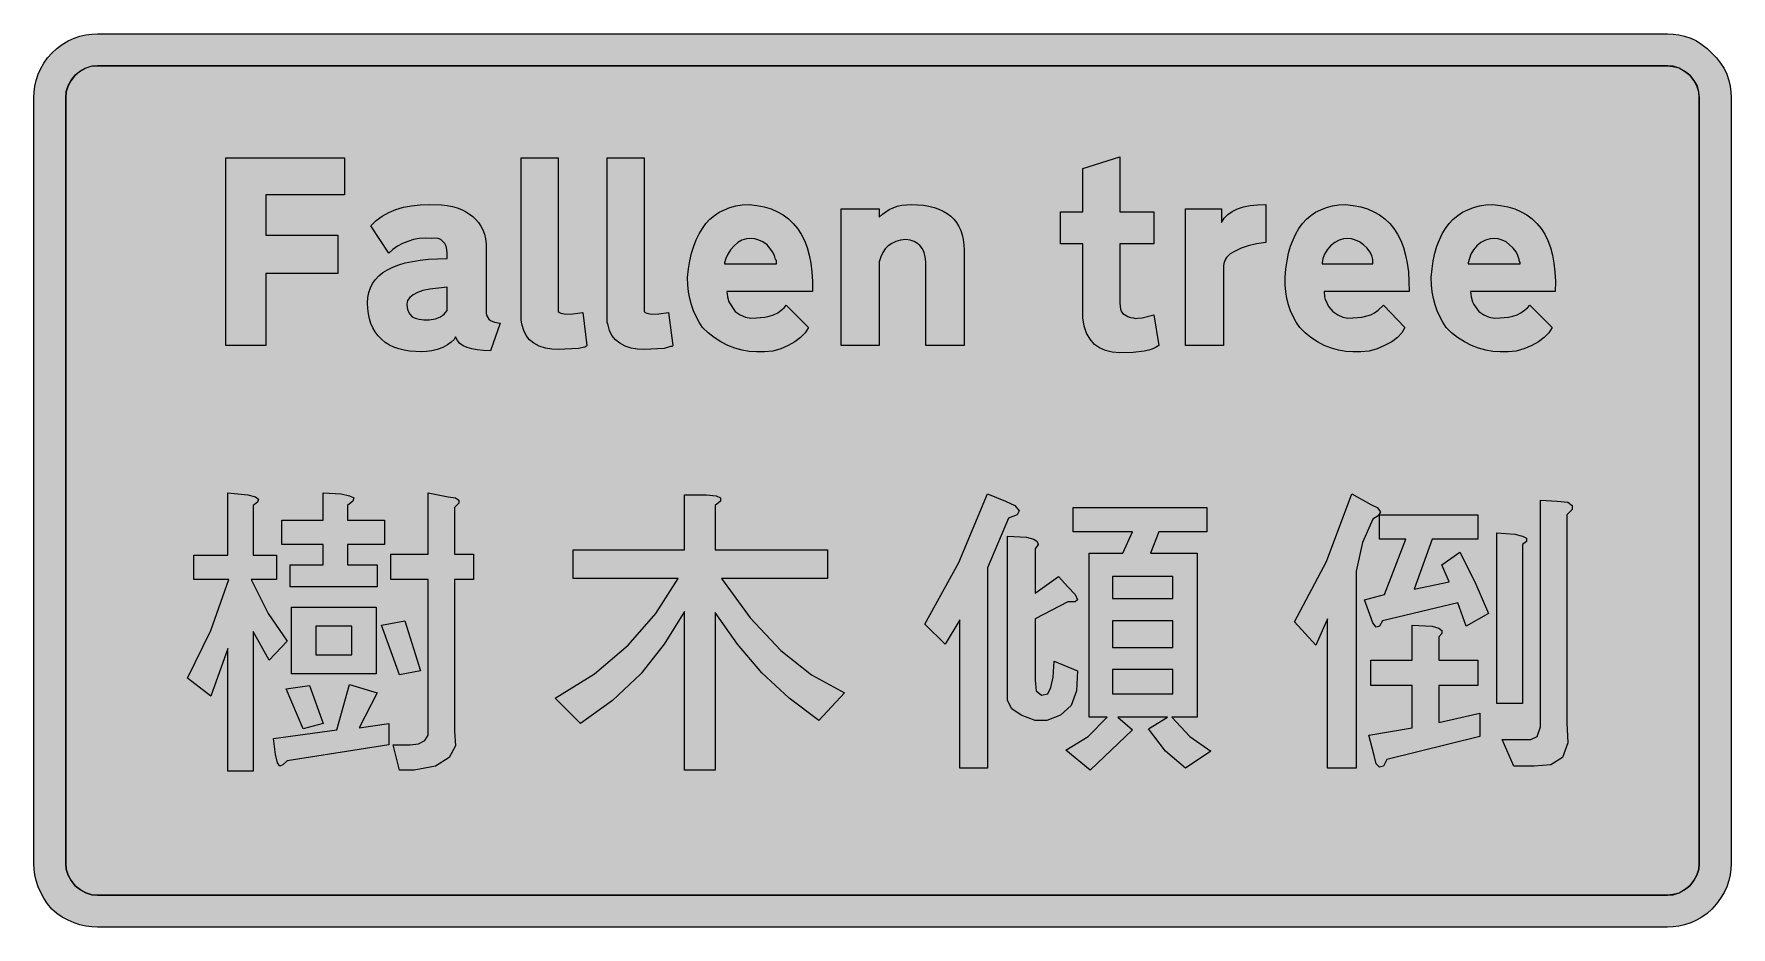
# Model space of a CAD drawing. Header units: metres. Extents: x 44 to 525, y 10 to 263.
import ezdxf

# ---------------------------------------------------------------- set-up
doc = ezdxf.new("R2010")
doc.units = ezdxf.units.M
doc.layers.add('FILL_BLACK_000000', color=7, linetype='Continuous', true_color=0x000000)
doc.layers.add('FILL_WHITE_FFFFFF', color=7, linetype='Continuous', true_color=0xffffff)

msp = doc.modelspace()

# ---------------------------------------------------------------- hatches: boundary and pattern name
at = {"layer": 'FILL_BLACK_000000', "true_color": 0x000000}
h = msp.add_hatch(color=7, dxfattribs=at)
h.dxf.hatch_style = 1
h.paths.add_polyline_path([(509.8, 263.14), (511.46, 262.77), (513.21, 262.2), (514.78, 261.42), (516.32, 260.44), (517.81, 259.29), (519.21, 258), (520.5, 256.6), (521.65, 255.11), (522.63, 253.57), (523.41, 252), (523.98, 250.25), (524.35, 248.59), (524.55, 246.98), (524.61, 245.4), (524.61, 28.5), (524.55, 26.92), (524.35, 25.31), (523.98, 23.65), (523.41, 21.9), (522.63, 20.28), (521.65, 18.64), (520.5, 17.05), (519.21, 15.6), (517.81, 14.36), (516.32, 13.31), (514.78, 12.44), (513.21, 11.7), (511.46, 11.13), (509.8, 10.76), (508.19, 10.56), (506.61, 10.5), (62.01, 10.5), (60.39, 10.56), (58.71, 10.76), (57.03, 11.13), (55.41, 11.7), (53.67, 12.44), (52.03, 13.31), (50.52, 14.36), (49.11, 15.6), (47.87, 17.05), (46.82, 18.64), (45.95, 20.28), (45.21, 21.9), (44.64, 23.65), (44.27, 25.31), (44.07, 26.92), (44.01, 28.5), (44.01, 245.4), (44.07, 246.98), (44.27, 248.59), (44.64, 250.25), (45.21, 252), (45.95, 253.57), (46.82, 255.11), (47.87, 256.6), (49.11, 258), (50.52, 259.29), (52.03, 260.44), (53.67, 261.42), (55.41, 262.2), (57.03, 262.77), (58.71, 263.14), (60.39, 263.34), (62.01, 263.4), (506.61, 263.4), (508.19, 263.34), (509.8, 263.14)])
h.paths.add_polyline_path([(60.39, 254.23), (58.75, 253.72), (57.16, 252.88), (55.71, 251.7), (54.53, 250.25), (53.68, 248.66), (53.18, 247.02), (53.01, 245.4), (53.01, 28.5), (53.18, 26.88), (53.68, 25.24), (54.53, 23.65), (55.71, 22.2), (57.16, 21.02), (58.75, 20.17), (60.39, 19.67), (62.01, 19.5), (506.61, 19.5), (508.23, 19.67), (509.87, 20.17), (511.46, 21.02), (512.91, 22.2), (514.09, 23.65), (514.93, 25.24), (515.44, 26.88), (515.61, 28.5), (515.61, 245.4), (515.44, 247.02), (514.93, 248.66), (514.09, 250.25), (512.91, 251.7), (511.46, 252.88), (509.87, 253.72), (508.23, 254.23), (506.61, 254.4), (62.01, 254.4), (60.39, 254.23)], flags=16)
h = msp.add_hatch(color=7, dxfattribs=at)
h.dxf.hatch_style = 1
h.paths.add_polyline_path([(109.71, 175.2), (98.31, 175.2), (98.31, 228.3), (131.91, 228.3), (131.91, 217.8), (109.71, 217.8), (109.71, 206.4), (130.11, 206.4), (130.11, 195.6), (109.71, 195.6), (109.71, 175.2)])
h = msp.add_hatch(color=7, dxfattribs=at)
h.dxf.hatch_style = 1
h.paths.add_polyline_path([(192.51, 186.6), (192.51, 186.3), (192.51, 185.1), (192.51, 184.8), (192.81, 184.5), (193.25, 184.29), (194.61, 184.09), (196.64, 184.17), (199.41, 184.5), (200.61, 175.2), (200.45, 174.97), (199.97, 174.75), (198.21, 174.3), (192.51, 174), (190.67, 174.11), (188.83, 174.45), (187.11, 175.01), (185.61, 175.8), (184.38, 176.81), (183.4, 178.01), (182.7, 179.39), (182.31, 180.9), (182.05, 181.76), (182.01, 182.4), (182.01, 183.3), (182.01, 228.3), (192.51, 228.3), (192.51, 186.6)])
h = msp.add_hatch(color=7, dxfattribs=at)
h.dxf.hatch_style = 1
h.paths.add_polyline_path([(216.81, 186.6), (216.81, 186.3), (216.81, 185.1), (216.81, 184.8), (217.11, 184.5), (217.55, 184.29), (218.91, 184.09), (220.94, 184.17), (223.71, 184.5), (224.91, 175.2), (224.86, 175.03), (224.72, 174.94), (224.31, 174.9), (222.51, 174.3), (216.81, 174), (214.97, 174.11), (213.13, 174.45), (211.41, 175.01), (209.91, 175.8), (208.68, 176.81), (207.7, 178.01), (207, 179.39), (206.61, 180.9), (206.35, 181.76), (206.31, 182.4), (206.31, 183.3), (206.31, 228.3), (216.81, 228.3), (216.81, 186.6)])
h = msp.add_hatch(color=7, dxfattribs=at)
h.dxf.hatch_style = 1
h.paths.add_polyline_path([(361.11, 213), (361.11, 204), (351.51, 204), (351.51, 187.2), (351.57, 186.31), (351.73, 185.47), (352.02, 184.75), (352.41, 184.2), (353.8, 183.37), (354.56, 183.1), (355.41, 183), (355.91, 182.87), (356.5, 182.89), (357.81, 183), (361.11, 183.9), (362.61, 175.2), (361.84, 174.68), (360.88, 174.24), (359.73, 173.88), (358.41, 173.59), (355.27, 173.22), (351.51, 173.1), (349.37, 173.26), (347.46, 173.74), (345.77, 174.49), (344.31, 175.5), (343.08, 176.97), (342.1, 178.69), (341.4, 180.69), (341.01, 183), (341.01, 204), (334.71, 204), (334.71, 213), (341.01, 213), (341.01, 225.3), (351.51, 228.6), (351.51, 213), (361.11, 213)])
h = msp.add_hatch(color=7, dxfattribs=at)
h.dxf.hatch_style = 1
h.paths.add_polyline_path([(171.35, 173.76), (169.56, 173.92), (167.99, 174.21), (166.71, 174.6), (165.52, 175.11), (164.61, 175.76), (163.93, 176.58), (163.41, 177.6), (162.97, 176.88), (162.17, 176.1), (161.09, 175.32), (159.81, 174.6), (158.24, 174.03), (156.7, 173.66), (155.21, 173.46), (153.81, 173.4), (150.38, 173.58), (148.81, 173.83), (147.32, 174.19), (145.94, 174.67), (144.66, 175.3), (143.48, 176.07), (142.41, 177), (141.47, 177.96), (140.66, 179.02), (139.99, 180.17), (139.45, 181.42), (139.03, 182.76), (138.74, 184.17), (138.57, 185.65), (138.51, 187.2), (138.6, 188.73), (138.86, 190.15), (139.3, 191.48), (139.92, 192.71), (140.71, 193.84), (141.67, 194.88), (142.82, 195.81), (144.13, 196.65), (145.63, 197.39), (147.3, 198.03), (149.14, 198.57), (151.17, 199.01), (153.36, 199.36), (155.74, 199.6), (158.29, 199.75), (161.01, 199.8), (161.01, 201.3), (160.95, 202.36), (160.75, 203.29), (160.38, 204.04), (159.81, 204.6), (159.25, 205.16), (158.5, 205.5), (157.57, 205.61), (156.51, 205.5), (154.76, 205.61), (153.1, 205.5), (151.49, 205.16), (149.91, 204.6), (148.39, 204.04), (146.98, 203.29), (145.69, 202.36), (144.51, 201.3), (139.41, 209.1), (140.96, 210.56), (142.66, 211.81), (144.53, 212.84), (146.53, 213.67), (148.69, 214.31), (150.97, 214.75), (153.38, 215.01), (155.91, 215.1), (159.46, 214.97), (161.05, 214.8), (162.51, 214.54), (163.86, 214.18), (165.11, 213.71), (166.25, 213.12), (167.31, 212.4), (168.28, 211.68), (169.16, 210.88), (169.94, 209.98), (170.61, 208.99), (171.17, 207.9), (171.61, 206.7), (171.93, 205.41), (172.11, 204), (172.11, 184.2), (172.27, 183.58), (172.51, 183.06), (172.84, 182.63), (173.27, 182.29), (174.43, 181.8), (176.01, 181.5), (173.31, 173.7), (171.35, 173.76)])
h.paths.add_polyline_path([(150.02, 184.87), (150.5, 184.03), (151.11, 183.3), (151.94, 182.91), (153.06, 182.62), (154.4, 182.46), (155.91, 182.4), (157.72, 182.74), (159.13, 183.3), (160.21, 184.09), (161.01, 185.1), (161.01, 191.7), (156.13, 191.17), (154.18, 190.77), (152.61, 190.2), (151.38, 189.52), (150.43, 188.77), (149.83, 187.92), (149.67, 187.44), (149.61, 186.9), (149.72, 185.83), (150.02, 184.87)], flags=16)
h = msp.add_hatch(color=7, dxfattribs=at)
h.dxf.hatch_style = 1
h.paths.add_polyline_path([(240.4, 189), (240.81, 187.5), (242.61, 184.8), (244.01, 183.84), (245.5, 183.22), (247.04, 182.94), (248.61, 183), (249.78, 183.06), (251.01, 183.22), (252.24, 183.51), (253.41, 183.9), (254.65, 184.45), (255.66, 185.14), (256.45, 185.88), (257.01, 186.6), (263.31, 180.3), (262.92, 179.53), (262.42, 178.79), (261.13, 177.41), (259.51, 176.21), (257.61, 175.2), (255.49, 174.24), (253.22, 173.62), (250.9, 173.34), (248.61, 173.4), (246.58, 173.51), (244.56, 173.85), (242.53, 174.41), (240.51, 175.2), (238.54, 176.21), (236.68, 177.41), (234.94, 178.79), (233.31, 180.3), (232.35, 181.79), (231.51, 183.35), (230.79, 184.97), (230.2, 186.67), (229.73, 188.46), (229.39, 190.34), (229.18, 192.32), (229.11, 194.4), (229.39, 196.85), (229.77, 199.15), (230.26, 201.3), (230.86, 203.29), (231.56, 205.12), (232.37, 206.8), (233.29, 208.33), (234.32, 209.7), (235.46, 210.92), (236.71, 211.98), (238.06, 212.89), (239.53, 213.64), (241.11, 214.24), (242.8, 214.68), (244.6, 214.97), (246.51, 215.1), (248.74, 214.85), (250.83, 214.42), (252.76, 213.83), (254.55, 213.07), (256.2, 212.14), (257.69, 211.03), (259.04, 209.76), (260.23, 208.31), (261.29, 206.69), (262.19, 204.9), (262.95, 202.94), (263.55, 200.8), (264.01, 198.49), (264.33, 196), (264.49, 193.34), (264.51, 190.5), (240.21, 190.5), (240.4, 189)])
h.paths.add_polyline_path([(254.31, 198.6), (254.31, 199.2), (254.01, 199.5), (253.68, 200.62), (253.15, 201.71), (252.45, 202.75), (251.61, 203.7), (250.44, 204.49), (249.25, 205.05), (248.11, 205.39), (247.11, 205.5), (245.77, 205.38), (244.48, 205.01), (243.31, 204.36), (242.31, 203.4), (241.3, 202.23), (240.51, 201), (239.95, 199.77), (239.61, 198.6), (239.61, 198.3), (254.31, 198.3), (254.31, 198.6)], flags=16)
h = msp.add_hatch(color=7, dxfattribs=at)
h.dxf.hatch_style = 1
h.paths.add_polyline_path([(296.61, 175.2), (296.61, 197.4), (296.61, 198), (296.61, 198.6), (296.61, 198.9), (296.43, 200.28), (296.1, 201.49), (295.62, 202.53), (295, 203.4), (294.22, 204.1), (293.28, 204.64), (292.18, 205), (290.91, 205.2), (289.42, 205), (288.09, 204.64), (286.93, 204.1), (285.92, 203.4), (285.07, 202.53), (284.37, 201.49), (283.82, 200.28), (283.41, 198.9), (283.41, 198.6), (283.41, 175.2), (272.61, 175.2), (272.61, 213.9), (283.41, 213.9), (283.41, 211.5), (284.31, 212.34), (285.25, 213.07), (286.24, 213.69), (287.31, 214.2), (288.49, 214.59), (289.75, 214.87), (291.06, 215.04), (292.41, 215.1), (294.21, 215.05), (295.9, 214.89), (297.47, 214.63), (298.93, 214.27), (300.28, 213.8), (301.51, 213.23), (302.62, 212.57), (303.62, 211.8), (304.51, 210.94), (305.27, 209.97), (305.93, 208.91), (306.46, 207.76), (306.87, 206.51), (307.17, 205.17), (307.35, 203.73), (307.41, 202.2), (307.41, 201.9), (307.41, 201.6), (307.41, 201.3), (307.41, 175.2), (296.61, 175.2)])
h = msp.add_hatch(color=7, dxfattribs=at)
h.dxf.hatch_style = 1
h.paths.add_polyline_path([(370.11, 213.9), (380.31, 213.9), (380.31, 210), (381.1, 211.24), (382.11, 212.29), (383.35, 213.16), (384.81, 213.9), (386.5, 214.47), (388.41, 214.84), (390.55, 215.04), (392.91, 215.1), (392.91, 204.3), (390.2, 203.97), (387.88, 203.44), (385.91, 202.74), (384.21, 201.9), (382.81, 201.12), (381.77, 200.14), (381.4, 199.58), (381.13, 198.99), (380.97, 198.36), (380.91, 197.7), (380.91, 175.2), (370.11, 175.2), (370.11, 213.9)])
h = msp.add_hatch(color=7, dxfattribs=at)
h.dxf.hatch_style = 1
h.paths.add_polyline_path([(409.48, 189), (409.66, 188.22), (410.01, 187.5), (410.29, 186.82), (410.68, 186.15), (411.81, 184.8), (413.21, 183.84), (414.66, 183.22), (416.11, 182.94), (417.51, 183), (418.81, 183.06), (420.06, 183.22), (422.61, 183.9), (423.68, 184.45), (424.63, 185.14), (426.21, 186.6), (432.21, 180.3), (431.36, 178.79), (430.15, 177.41), (428.54, 176.21), (426.51, 175.2), (424.39, 174.24), (422.12, 173.62), (419.8, 173.34), (417.51, 173.4), (415.48, 173.51), (413.46, 173.85), (411.43, 174.41), (409.41, 175.2), (407.45, 176.21), (405.62, 177.41), (403.97, 178.79), (402.51, 180.3), (401.47, 181.79), (400.59, 183.35), (399.86, 184.97), (399.28, 186.67), (398.85, 188.46), (398.54, 190.34), (398.37, 192.32), (398.31, 194.4), (398.53, 196.85), (398.87, 199.15), (399.32, 201.3), (399.88, 203.29), (400.56, 205.12), (401.35, 206.8), (402.25, 208.33), (403.26, 209.7), (404.38, 210.92), (405.62, 211.98), (406.97, 212.89), (408.43, 213.64), (410.01, 214.24), (411.7, 214.68), (413.5, 214.97), (415.41, 215.1), (417.64, 214.85), (419.73, 214.42), (421.66, 213.83), (423.45, 213.07), (425.1, 212.14), (426.59, 211.03), (427.94, 209.76), (429.13, 208.31), (430.19, 206.69), (431.09, 204.9), (431.85, 202.94), (432.45, 200.8), (432.91, 198.49), (433.23, 196), (433.39, 193.34), (433.41, 190.5), (409.41, 190.5), (409.48, 189)])
h.paths.add_polyline_path([(423.21, 198.6), (423.21, 199.2), (423.21, 199.5), (422.87, 200.62), (422.31, 201.71), (421.52, 202.75), (420.51, 203.7), (419.38, 204.49), (418.26, 205.05), (417.13, 205.39), (416.01, 205.5), (414.84, 205.38), (413.61, 205.01), (412.38, 204.36), (411.21, 203.4), (410.2, 202.23), (409.45, 201), (408.97, 199.77), (408.81, 198.6), (408.81, 198.3), (423.21, 198.3), (423.21, 198.6)], flags=16)
h = msp.add_hatch(color=7, dxfattribs=at)
h.dxf.hatch_style = 1
h.paths.add_polyline_path([(451, 189), (451.41, 187.5), (451.73, 186.82), (452.2, 186.15), (453.21, 184.8), (454.61, 183.84), (456.1, 183.22), (457.64, 182.94), (459.21, 183), (460.38, 183.06), (461.61, 183.22), (462.84, 183.51), (464.01, 183.9), (465.12, 184.45), (466.15, 185.14), (467.01, 185.88), (467.61, 186.6), (473.91, 180.3), (473.52, 179.53), (473.02, 178.79), (471.73, 177.41), (470.11, 176.21), (468.21, 175.2), (465.96, 174.24), (463.71, 173.62), (461.46, 173.34), (459.21, 173.4), (457.18, 173.51), (455.16, 173.85), (453.13, 174.41), (451.11, 175.2), (449.1, 176.21), (447.17, 177.41), (445.41, 178.79), (443.91, 180.3), (442.95, 181.79), (442.11, 183.35), (441.39, 184.97), (440.8, 186.67), (440.33, 188.46), (439.99, 190.34), (439.78, 192.32), (439.71, 194.4), (439.94, 196.85), (440.29, 199.15), (440.75, 201.3), (441.33, 203.29), (442.03, 205.12), (442.84, 206.8), (443.77, 208.33), (444.81, 209.7), (445.96, 210.92), (447.23, 211.98), (448.6, 212.89), (450.09, 213.64), (451.68, 214.24), (453.38, 214.68), (455.19, 214.97), (457.11, 215.1), (459.34, 214.85), (461.43, 214.42), (463.36, 213.83), (465.15, 213.07), (466.79, 212.14), (468.27, 211.03), (469.61, 209.76), (470.8, 208.31), (471.83, 206.69), (472.72, 204.9), (473.45, 202.94), (474.03, 200.8), (474.45, 198.49), (474.73, 196), (474.85, 193.34), (474.81, 190.5), (450.81, 190.5), (451, 189)])
h.paths.add_polyline_path([(464.91, 198.6), (464.61, 199.2), (464.61, 199.5), (464.27, 200.62), (463.71, 201.71), (462.92, 202.75), (461.91, 203.7), (460.92, 204.49), (459.81, 205.05), (458.7, 205.39), (457.71, 205.5), (456.36, 205.38), (455.05, 205.01), (453.79, 204.36), (452.61, 203.4), (451.64, 202.23), (450.96, 201), (450.5, 199.77), (450.21, 198.6), (450.21, 198.3), (464.91, 198.3), (464.91, 198.6)], flags=16)
h = msp.add_hatch(color=7, dxfattribs=at)
h.dxf.hatch_style = 1
h.paths.add_polyline_path([(104.61, 132.9), (106.71, 132.3), (107.61, 131.7), (107.31, 130.8), (106.11, 129.9), (106.11, 115.8), (112.71, 115.8), (112.71, 108.9), (105.51, 108.9), (110.31, 99.3), (115.71, 91.5), (110.61, 86.1), (106.11, 94.2), (106.11, 54.6), (98.91, 54.6), (98.91, 89.4), (94.11, 75.9), (87.51, 81), (94.11, 94.5), (99.21, 108.9), (89.31, 108.9), (89.31, 115.8), (98.91, 115.8), (98.91, 133.5), (104.61, 132.9)])
h = msp.add_hatch(color=7, dxfattribs=at)
h.dxf.hatch_style = 1
h.paths.add_polyline_path([(131.01, 133.2), (133.41, 132.6), (134.61, 132), (134.31, 131.1), (132.81, 129.9), (132.81, 125.7), (143.31, 125.7), (143.31, 118.8), (132.81, 118.8), (132.81, 113.1), (141.21, 113.1), (141.21, 106.8), (116.61, 106.8), (116.61, 113.1), (125.91, 113.1), (125.91, 118.8), (114.21, 118.8), (114.21, 125.7), (125.91, 125.7), (125.91, 133.5), (131.01, 133.2)])
h = msp.add_hatch(color=7, dxfattribs=at)
h.dxf.hatch_style = 1
h.paths.add_polyline_path([(161.31, 132.3), (163.41, 132), (164.31, 131.4), (164.31, 130.5), (163.11, 129.3), (163.11, 116.1), (168.51, 116.1), (168.51, 108.9), (163.11, 108.9), (163.11, 66), (163.41, 61.8), (161.61, 58.5), (157.71, 56.1), (151.71, 54.9), (147.51, 54.9), (145.71, 62.1), (150.51, 62.1), (152.91, 62.4), (154.71, 63.3), (155.61, 64.8), (155.61, 67.2), (155.61, 108.9), (145.11, 108.9), (145.11, 116.1), (155.61, 116.1), (155.61, 133.5), (161.31, 132.3)])
h = msp.add_hatch(color=7, dxfattribs=at)
h.dxf.hatch_style = 1
h.paths.add_polyline_path([(237.21, 132.6), (238.41, 132), (238.41, 131.1), (236.91, 129.9), (236.91, 117.3), (268.71, 117.3), (268.71, 109.2), (238.71, 109.2), (246.81, 98.1), (255.51, 88.8), (264.21, 81.9), (273.51, 76.8), (266.31, 69), (257.91, 75.3), (250.11, 82.5), (243.21, 90.6), (236.91, 99.6), (236.91, 54.9), (228.21, 54.9), (228.21, 99.9), (222.51, 90.6), (215.91, 82.2), (207.81, 74.7), (198.81, 68.1), (191.61, 75.3), (202.71, 82.2), (212.31, 90.3), (220.11, 99.3), (226.41, 109.2), (196.71, 109.2), (196.71, 117.3), (228.21, 117.3), (228.21, 132.9), (234.51, 132.9), (237.21, 132.6)])
h = msp.add_hatch(color=7, dxfattribs=at)
h.dxf.hatch_style = 1
h.paths.add_polyline_path([(305.91, 113.7), (314.01, 133.2), (319.11, 131.1), (321.81, 129.9), (323.01, 128.4), (322.41, 127.2), (320.01, 126.3), (314.01, 112.2), (314.01, 55.5), (306.21, 55.5), (306.21, 97.5), (302.01, 90.6), (296.31, 96.3), (305.91, 113.7)])
h = msp.add_hatch(color=7, dxfattribs=at)
h.dxf.hatch_style = 1
h.paths.add_polyline_path([(410.01, 114), (417.21, 133.2), (422.61, 130.2), (424.41, 129.3), (425.31, 128.1), (424.71, 126.9), (423.21, 126), (420.21, 119.4), (418.41, 111.3), (418.41, 55.5), (410.31, 55.5), (410.31, 97.8), (407.01, 90.3), (401.01, 96.9), (410.01, 114)])
h = msp.add_hatch(color=7, dxfattribs=at)
h.dxf.hatch_style = 1
h.paths.add_polyline_path([(478.41, 130.8), (479.61, 129.9), (479.61, 128.7), (478.11, 127.2), (478.11, 68.4), (478.41, 62.7), (476.91, 58.5), (473.61, 56.4), (468.81, 56.1), (463.11, 56.1), (459.81, 63.6), (467.91, 63.6), (469.71, 64.5), (470.61, 67.2), (470.61, 131.4), (475.41, 131.1), (478.41, 130.8)])
h = msp.add_hatch(color=7, dxfattribs=at)
h.dxf.hatch_style = 1
h.paths.add_polyline_path([(360.21, 116.4), (373.41, 116.4), (373.41, 69.9), (366.21, 69.9), (371.31, 64.5), (377.31, 60.3), (370.11, 55.5), (364.41, 60.3), (359.61, 66.6), (365.01, 69.9), (350.91, 69.9), (355.11, 66.3), (343.11, 54.9), (336.21, 60.6), (342.51, 64.5), (347.91, 69.9), (342.81, 69.9), (342.81, 116.4), (352.41, 116.4), (355.11, 122.4), (338.31, 122.4), (338.31, 129.3), (376.11, 129.3), (376.11, 122.4), (362.61, 122.4), (360.21, 116.4)])
h.paths.add_polyline_path([(349.41, 103.5), (366.51, 103.5), (366.51, 109.8), (349.41, 109.8), (349.41, 103.5)], flags=16)
h.paths.add_polyline_path([(349.41, 83.4), (349.41, 76.5), (366.51, 76.5), (366.51, 83.4), (349.41, 83.4)], flags=16)
h.paths.add_polyline_path([(366.51, 97.2), (349.41, 97.2), (349.41, 89.7), (366.51, 89.7), (366.51, 97.2)], flags=16)
h = msp.add_hatch(color=7, dxfattribs=at)
h.dxf.hatch_style = 1
h.paths.add_polyline_path([(425.01, 127.2), (452.91, 127.2), (452.91, 120.3), (440.01, 120.3), (434.91, 106.2), (444.81, 108.3), (442.71, 113.1), (447.81, 116.7), (452.01, 108.3), (455.91, 99.3), (449.61, 95.7), (447.21, 102.3), (425.91, 97.2), (425.01, 95.7), (424.11, 95.4), (423.21, 96.6), (422.31, 99), (420.81, 103.2), (426.51, 104.7), (432.51, 120.3), (425.01, 120.3), (425.01, 127.2)])
h = msp.add_hatch(color=7, dxfattribs=at)
h.dxf.hatch_style = 1
h.paths.add_polyline_path([(325.11, 120.9), (327.21, 120.3), (328.11, 119.7), (328.41, 118.8), (327.51, 117.6), (327.51, 105), (334.11, 109.8), (336.81, 106.8), (338.91, 104.7), (339.51, 103.2), (338.91, 102.6), (336.81, 102.6), (327.51, 97.8), (327.51, 80.4), (327.81, 77.4), (329.31, 76.2), (331.11, 76.5), (332.01, 78.3), (332.61, 81.3), (332.91, 85.8), (339.51, 83.1), (339.21, 77.4), (337.71, 73.2), (334.71, 70.5), (330.81, 69), (327.51, 69), (323.61, 70.5), (320.91, 72.3), (319.71, 74.7), (319.71, 77.7), (319.71, 121.2), (325.11, 120.9)])
h = msp.add_hatch(color=7, dxfattribs=at)
h.dxf.hatch_style = 1
h.paths.add_polyline_path([(465.51, 121.2), (466.71, 120.6), (466.71, 119.7), (465.51, 118.8), (465.51, 73.8), (458.31, 73.8), (458.31, 122.1), (463.41, 121.8), (465.51, 121.2)])
h = msp.add_hatch(color=7, dxfattribs=at)
h.dxf.hatch_style = 1
h.paths.add_polyline_path([(140.91, 82.2), (116.91, 82.2), (116.91, 101.1), (140.91, 101.1), (140.91, 82.2)])
h.paths.add_polyline_path([(134.01, 95.7), (123.81, 95.7), (123.81, 87.6), (134.01, 87.6), (134.01, 95.7)], flags=16)
h = msp.add_hatch(color=7, dxfattribs=at)
h.dxf.hatch_style = 1
h.paths.add_polyline_path([(153.51, 83.1), (147.51, 81.9), (142.41, 96), (149.01, 97.2), (153.51, 83.1)])
h = msp.add_hatch(color=7, dxfattribs=at)
h.dxf.hatch_style = 1
h.paths.add_polyline_path([(434.31, 86.1), (434.31, 96), (440.01, 95.7), (441.81, 95.1), (442.71, 94.5), (442.71, 93.6), (441.81, 92.7), (441.81, 86.1), (452.91, 86.1), (452.91, 78.9), (441.81, 78.9), (441.81, 68.4), (453.51, 71.1), (453.51, 64.5), (427.11, 57.9), (426.21, 56.1), (425.01, 55.8), (424.11, 56.7), (423.51, 59.1), (422.01, 64.8), (434.31, 66.9), (434.31, 78.9), (422.61, 78.9), (422.61, 86.1), (434.31, 86.1)])
h = msp.add_hatch(color=7, dxfattribs=at)
h.dxf.hatch_style = 1
h.paths.add_polyline_path([(141.21, 76.8), (136.11, 66.9), (144.51, 68.1), (144.51, 62.1), (115.71, 57.6), (114.51, 56.4), (113.61, 56.1), (113.01, 57), (112.41, 59.4), (111.81, 63.9), (129.81, 66.3), (133.41, 79.2), (141.21, 76.8)])
h = msp.add_hatch(color=7, dxfattribs=at)
h.dxf.hatch_style = 1
h.paths.add_polyline_path([(125.91, 68.1), (120.21, 66.6), (115.41, 78), (122.01, 78.9), (125.91, 68.1)])
at = {"layer": 'FILL_WHITE_FFFFFF', "true_color": 0xffffff}
h = msp.add_hatch(color=7, dxfattribs=at)
h.dxf.hatch_style = 1
h.paths.add_polyline_path([(506.61, 254.4), (508.15, 254.21), (509.91, 253.8), (511.41, 252.86), (512.19, 252.32), (512.91, 251.7), (513.53, 250.98), (514.07, 250.2), (515.01, 248.7), (515.42, 246.94), (515.61, 245.4), (515.61, 28.5), (515.44, 26.88), (514.93, 25.24), (514.09, 23.65), (512.91, 22.2), (512.19, 21.58), (511.41, 21.04), (509.91, 20.1), (508.15, 19.69), (506.61, 19.5), (62.01, 19.5), (60.39, 19.67), (58.75, 20.17), (57.16, 21.02), (55.71, 22.2), (54.53, 23.65), (53.68, 25.24), (53.18, 26.88), (53.01, 28.5), (53.01, 245.4), (53.18, 247.14), (53.68, 248.77), (54.53, 250.29), (55.71, 251.7), (56.31, 252.33), (56.99, 252.88), (58.52, 253.72), (60.22, 254.23), (62.01, 254.4), (506.61, 254.4)])

# ---------------------------------------------------------------- linework, layer by layer
at = {"layer": 'FILL_BLACK_000000', "lineweight": 0, "true_color": 0x000000}
for points in [[(509.8, 263.14), (511.46, 262.77), (513.21, 262.2), (514.78, 261.42), (516.32, 260.44), (517.81, 259.29), (519.21, 258), (520.5, 256.6), (521.65, 255.11), (522.63, 253.57), (523.41, 252), (523.98, 250.25), (524.35, 248.59), (524.55, 246.98), (524.61, 245.4), (524.61, 28.5), (524.55, 26.92), (524.35, 25.31), (523.98, 23.65), (523.41, 21.9), (522.63, 20.28), (521.65, 18.64), (520.5, 17.05), (519.21, 15.6), (517.81, 14.36), (516.32, 13.31), (514.78, 12.44), (513.21, 11.7), (511.46, 11.13), (509.8, 10.76), (508.19, 10.56), (506.61, 10.5), (62.01, 10.5), (60.39, 10.56), (58.71, 10.76), (57.03, 11.13), (55.41, 11.7), (53.67, 12.44), (52.03, 13.31), (50.52, 14.36), (49.11, 15.6), (47.87, 17.05), (46.82, 18.64), (45.95, 20.28), (45.21, 21.9), (44.64, 23.65), (44.27, 25.31), (44.07, 26.92), (44.01, 28.5), (44.01, 245.4), (44.07, 246.98), (44.27, 248.59), (44.64, 250.25), (45.21, 252), (45.95, 253.57), (46.82, 255.11), (47.87, 256.6), (49.11, 258), (50.52, 259.29), (52.03, 260.44), (53.67, 261.42), (55.41, 262.2), (57.03, 262.77), (58.71, 263.14), (60.39, 263.34), (62.01, 263.4), (506.61, 263.4), (508.19, 263.34)], [(60.39, 254.23), (58.75, 253.72), (57.16, 252.88), (55.71, 251.7), (54.53, 250.25), (53.68, 248.66), (53.18, 247.02), (53.01, 245.4), (53.01, 28.5), (53.18, 26.88), (53.68, 25.24), (54.53, 23.65), (55.71, 22.2), (57.16, 21.02), (58.75, 20.17), (60.39, 19.67), (62.01, 19.5), (506.61, 19.5), (508.23, 19.67), (509.87, 20.17), (511.46, 21.02), (512.91, 22.2), (514.09, 23.65), (514.93, 25.24), (515.44, 26.88), (515.61, 28.5), (515.61, 245.4), (515.44, 247.02), (514.93, 248.66), (514.09, 250.25), (512.91, 251.7), (511.46, 252.88), (509.87, 253.72), (508.23, 254.23), (506.61, 254.4), (62.01, 254.4)], [(109.71, 175.2), (98.31, 175.2), (98.31, 228.3), (131.91, 228.3), (131.91, 217.8), (109.71, 217.8), (109.71, 206.4), (130.11, 206.4), (130.11, 195.6), (109.71, 195.6)], [(192.51, 186.6), (192.51, 186.3), (192.51, 185.1), (192.51, 184.8), (192.81, 184.5), (193.25, 184.29), (194.61, 184.09), (196.64, 184.17), (199.41, 184.5), (200.61, 175.2), (200.45, 174.97), (199.97, 174.75), (198.21, 174.3), (192.51, 174), (190.67, 174.11), (188.83, 174.45), (187.11, 175.01), (185.61, 175.8), (184.38, 176.81), (183.4, 178.01), (182.7, 179.39), (182.31, 180.9), (182.05, 181.76), (182.01, 182.4), (182.01, 183.3), (182.01, 228.3), (192.51, 228.3)], [(216.81, 186.6), (216.81, 186.3), (216.81, 185.1), (216.81, 184.8), (217.11, 184.5), (217.55, 184.29), (218.91, 184.09), (220.94, 184.17), (223.71, 184.5), (224.91, 175.2), (224.86, 175.03), (224.72, 174.94), (224.31, 174.9), (222.51, 174.3), (216.81, 174), (214.97, 174.11), (213.13, 174.45), (211.41, 175.01), (209.91, 175.8), (208.68, 176.81), (207.7, 178.01), (207, 179.39), (206.61, 180.9), (206.35, 181.76), (206.31, 182.4), (206.31, 183.3), (206.31, 228.3), (216.81, 228.3)], [(361.11, 213), (361.11, 204), (351.51, 204), (351.51, 187.2), (351.57, 186.31), (351.73, 185.47), (352.02, 184.75), (352.41, 184.2), (353.8, 183.37), (354.56, 183.1), (355.41, 183), (355.91, 182.87), (356.5, 182.89), (357.81, 183), (361.11, 183.9), (362.61, 175.2), (361.84, 174.68), (360.88, 174.24), (359.73, 173.88), (358.41, 173.59), (355.27, 173.22), (351.51, 173.1), (349.37, 173.26), (347.46, 173.74), (345.77, 174.49), (344.31, 175.5), (343.08, 176.97), (342.1, 178.69), (341.4, 180.69), (341.01, 183), (341.01, 204), (334.71, 204), (334.71, 213), (341.01, 213), (341.01, 225.3), (351.51, 228.6), (351.51, 213)], [(171.35, 173.76), (169.56, 173.92), (167.99, 174.21), (166.71, 174.6), (165.52, 175.11), (164.61, 175.76), (163.93, 176.58), (163.41, 177.6), (162.97, 176.88), (162.17, 176.1), (161.09, 175.32), (159.81, 174.6), (158.24, 174.03), (156.7, 173.66), (155.21, 173.46), (153.81, 173.4), (150.38, 173.58), (148.81, 173.83), (147.32, 174.19), (145.94, 174.67), (144.66, 175.3), (143.48, 176.07), (142.41, 177), (141.47, 177.96), (140.66, 179.02), (139.99, 180.17), (139.45, 181.42), (139.03, 182.76), (138.74, 184.17), (138.57, 185.65), (138.51, 187.2), (138.6, 188.73), (138.86, 190.15), (139.3, 191.48), (139.92, 192.71), (140.71, 193.84), (141.67, 194.88), (142.82, 195.81), (144.13, 196.65), (145.63, 197.39), (147.3, 198.03), (149.14, 198.57), (151.17, 199.01), (153.36, 199.36), (155.74, 199.6), (158.29, 199.75), (161.01, 199.8), (161.01, 201.3), (160.95, 202.36), (160.75, 203.29), (160.38, 204.04), (159.81, 204.6), (159.25, 205.16), (158.5, 205.5), (157.57, 205.61), (156.51, 205.5), (154.76, 205.61), (153.1, 205.5), (151.49, 205.16), (149.91, 204.6), (148.39, 204.04), (146.98, 203.29), (145.69, 202.36), (144.51, 201.3), (139.41, 209.1), (140.96, 210.56), (142.66, 211.81), (144.53, 212.84), (146.53, 213.67), (148.69, 214.31), (150.97, 214.75), (153.38, 215.01), (155.91, 215.1), (159.46, 214.97), (161.05, 214.8), (162.51, 214.54), (163.86, 214.18), (165.11, 213.71), (166.25, 213.12), (167.31, 212.4), (168.28, 211.68), (169.16, 210.88), (169.94, 209.98), (170.61, 208.99), (171.17, 207.9), (171.61, 206.7), (171.93, 205.41), (172.11, 204), (172.11, 184.2), (172.27, 183.58), (172.51, 183.06), (172.84, 182.63), (173.27, 182.29), (174.43, 181.8), (176.01, 181.5), (173.31, 173.7)], [(240.4, 189), (240.81, 187.5), (242.61, 184.8), (244.01, 183.84), (245.5, 183.22), (247.04, 182.94), (248.61, 183), (249.78, 183.06), (251.01, 183.22), (252.24, 183.51), (253.41, 183.9), (254.65, 184.45), (255.66, 185.14), (256.45, 185.88), (257.01, 186.6), (263.31, 180.3), (262.92, 179.53), (262.42, 178.79), (261.13, 177.41), (259.51, 176.21), (257.61, 175.2), (255.49, 174.24), (253.22, 173.62), (250.9, 173.34), (248.61, 173.4), (246.58, 173.51), (244.56, 173.85), (242.53, 174.41), (240.51, 175.2), (238.54, 176.21), (236.68, 177.41), (234.94, 178.79), (233.31, 180.3), (232.35, 181.79), (231.51, 183.35), (230.79, 184.97), (230.2, 186.67), (229.73, 188.46), (229.39, 190.34), (229.18, 192.32), (229.11, 194.4), (229.39, 196.85), (229.77, 199.15), (230.26, 201.3), (230.86, 203.29), (231.56, 205.12), (232.37, 206.8), (233.29, 208.33), (234.32, 209.7), (235.46, 210.92), (236.71, 211.98), (238.06, 212.89), (239.53, 213.64), (241.11, 214.24), (242.8, 214.68), (244.6, 214.97), (246.51, 215.1), (248.74, 214.85), (250.83, 214.42), (252.76, 213.83), (254.55, 213.07), (256.2, 212.14), (257.69, 211.03), (259.04, 209.76), (260.23, 208.31), (261.29, 206.69), (262.19, 204.9), (262.95, 202.94), (263.55, 200.8), (264.01, 198.49), (264.33, 196), (264.49, 193.34), (264.51, 190.5), (240.21, 190.5)], [(296.61, 175.2), (296.61, 197.4), (296.61, 198), (296.61, 198.6), (296.61, 198.9), (296.43, 200.28), (296.1, 201.49), (295.62, 202.53), (295, 203.4), (294.22, 204.1), (293.28, 204.64), (292.18, 205), (290.91, 205.2), (289.42, 205), (288.09, 204.64), (286.93, 204.1), (285.92, 203.4), (285.07, 202.53), (284.37, 201.49), (283.82, 200.28), (283.41, 198.9), (283.41, 198.6), (283.41, 175.2), (272.61, 175.2), (272.61, 213.9), (283.41, 213.9), (283.41, 211.5), (284.31, 212.34), (285.25, 213.07), (286.24, 213.69), (287.31, 214.2), (288.49, 214.59), (289.75, 214.87), (291.06, 215.04), (292.41, 215.1), (294.21, 215.05), (295.9, 214.89), (297.47, 214.63), (298.93, 214.27), (300.28, 213.8), (301.51, 213.23), (302.62, 212.57), (303.62, 211.8), (304.51, 210.94), (305.27, 209.97), (305.93, 208.91), (306.46, 207.76), (306.87, 206.51), (307.17, 205.17), (307.35, 203.73), (307.41, 202.2), (307.41, 201.9), (307.41, 201.6), (307.41, 201.3), (307.41, 175.2)], [(370.11, 213.9), (380.31, 213.9), (380.31, 210), (381.1, 211.24), (382.11, 212.29), (383.35, 213.16), (384.81, 213.9), (386.5, 214.47), (388.41, 214.84), (390.55, 215.04), (392.91, 215.1), (392.91, 204.3), (390.2, 203.97), (387.88, 203.44), (385.91, 202.74), (384.21, 201.9), (382.81, 201.12), (381.77, 200.14), (381.4, 199.58), (381.13, 198.99), (380.97, 198.36), (380.91, 197.7), (380.91, 175.2), (370.11, 175.2)], [(409.48, 189), (409.66, 188.22), (410.01, 187.5), (410.29, 186.82), (410.68, 186.15), (411.81, 184.8), (413.21, 183.84), (414.66, 183.22), (416.11, 182.94), (417.51, 183), (418.81, 183.06), (420.06, 183.22), (422.61, 183.9), (423.68, 184.45), (424.63, 185.14), (426.21, 186.6), (432.21, 180.3), (431.36, 178.79), (430.15, 177.41), (428.54, 176.21), (426.51, 175.2), (424.39, 174.24), (422.12, 173.62), (419.8, 173.34), (417.51, 173.4), (415.48, 173.51), (413.46, 173.85), (411.43, 174.41), (409.41, 175.2), (407.45, 176.21), (405.62, 177.41), (403.97, 178.79), (402.51, 180.3), (401.47, 181.79), (400.59, 183.35), (399.86, 184.97), (399.28, 186.67), (398.85, 188.46), (398.54, 190.34), (398.37, 192.32), (398.31, 194.4), (398.53, 196.85), (398.87, 199.15), (399.32, 201.3), (399.88, 203.29), (400.56, 205.12), (401.35, 206.8), (402.25, 208.33), (403.26, 209.7), (404.38, 210.92), (405.62, 211.98), (406.97, 212.89), (408.43, 213.64), (410.01, 214.24), (411.7, 214.68), (413.5, 214.97), (415.41, 215.1), (417.64, 214.85), (419.73, 214.42), (421.66, 213.83), (423.45, 213.07), (425.1, 212.14), (426.59, 211.03), (427.94, 209.76), (429.13, 208.31), (430.19, 206.69), (431.09, 204.9), (431.85, 202.94), (432.45, 200.8), (432.91, 198.49), (433.23, 196), (433.39, 193.34), (433.41, 190.5), (409.41, 190.5)], [(451, 189), (451.41, 187.5), (451.73, 186.82), (452.2, 186.15), (453.21, 184.8), (454.61, 183.84), (456.1, 183.22), (457.64, 182.94), (459.21, 183), (460.38, 183.06), (461.61, 183.22), (462.84, 183.51), (464.01, 183.9), (465.12, 184.45), (466.15, 185.14), (467.01, 185.88), (467.61, 186.6), (473.91, 180.3), (473.52, 179.53), (473.02, 178.79), (471.73, 177.41), (470.11, 176.21), (468.21, 175.2), (465.96, 174.24), (463.71, 173.62), (461.46, 173.34), (459.21, 173.4), (457.18, 173.51), (455.16, 173.85), (453.13, 174.41), (451.11, 175.2), (449.1, 176.21), (447.17, 177.41), (445.41, 178.79), (443.91, 180.3), (442.95, 181.79), (442.11, 183.35), (441.39, 184.97), (440.8, 186.67), (440.33, 188.46), (439.99, 190.34), (439.78, 192.32), (439.71, 194.4), (439.94, 196.85), (440.29, 199.15), (440.75, 201.3), (441.33, 203.29), (442.03, 205.12), (442.84, 206.8), (443.77, 208.33), (444.81, 209.7), (445.96, 210.92), (447.23, 211.98), (448.6, 212.89), (450.09, 213.64), (451.68, 214.24), (453.38, 214.68), (455.19, 214.97), (457.11, 215.1), (459.34, 214.85), (461.43, 214.42), (463.36, 213.83), (465.15, 213.07), (466.79, 212.14), (468.27, 211.03), (469.61, 209.76), (470.8, 208.31), (471.83, 206.69), (472.72, 204.9), (473.45, 202.94), (474.03, 200.8), (474.45, 198.49), (474.73, 196), (474.85, 193.34), (474.81, 190.5), (450.81, 190.5)], [(254.31, 198.6), (254.31, 199.2), (254.01, 199.5), (253.68, 200.62), (253.15, 201.71), (252.45, 202.75), (251.61, 203.7), (250.44, 204.49), (249.25, 205.05), (248.11, 205.39), (247.11, 205.5), (245.77, 205.38), (244.48, 205.01), (243.31, 204.36), (242.31, 203.4), (241.3, 202.23), (240.51, 201), (239.95, 199.77), (239.61, 198.6), (239.61, 198.3), (254.31, 198.3)], [(423.21, 198.6), (423.21, 199.2), (423.21, 199.5), (422.87, 200.62), (422.31, 201.71), (421.52, 202.75), (420.51, 203.7), (419.38, 204.49), (418.26, 205.05), (417.13, 205.39), (416.01, 205.5), (414.84, 205.38), (413.61, 205.01), (412.38, 204.36), (411.21, 203.4), (410.2, 202.23), (409.45, 201), (408.97, 199.77), (408.81, 198.6), (408.81, 198.3), (423.21, 198.3)], [(464.91, 198.6), (464.61, 199.2), (464.61, 199.5), (464.27, 200.62), (463.71, 201.71), (462.92, 202.75), (461.91, 203.7), (460.92, 204.49), (459.81, 205.05), (458.7, 205.39), (457.71, 205.5), (456.36, 205.38), (455.05, 205.01), (453.79, 204.36), (452.61, 203.4), (451.64, 202.23), (450.96, 201), (450.5, 199.77), (450.21, 198.6), (450.21, 198.3), (464.91, 198.3)], [(150.02, 184.87), (150.5, 184.03), (151.11, 183.3), (151.94, 182.91), (153.06, 182.62), (154.4, 182.46), (155.91, 182.4), (157.72, 182.74), (159.13, 183.3), (160.21, 184.09), (161.01, 185.1), (161.01, 191.7), (156.13, 191.17), (154.18, 190.77), (152.61, 190.2), (151.38, 189.52), (150.43, 188.77), (149.83, 187.92), (149.67, 187.44), (149.61, 186.9), (149.72, 185.83)], [(104.61, 132.9), (106.71, 132.3), (107.61, 131.7), (107.31, 130.8), (106.11, 129.9), (106.11, 115.8), (112.71, 115.8), (112.71, 108.9), (105.51, 108.9), (110.31, 99.3), (115.71, 91.5), (110.61, 86.1), (106.11, 94.2), (106.11, 54.6), (98.91, 54.6), (98.91, 89.4), (94.11, 75.9), (87.51, 81), (94.11, 94.5), (99.21, 108.9), (89.31, 108.9), (89.31, 115.8), (98.91, 115.8), (98.91, 133.5)], [(131.01, 133.2), (133.41, 132.6), (134.61, 132), (134.31, 131.1), (132.81, 129.9), (132.81, 125.7), (143.31, 125.7), (143.31, 118.8), (132.81, 118.8), (132.81, 113.1), (141.21, 113.1), (141.21, 106.8), (116.61, 106.8), (116.61, 113.1), (125.91, 113.1), (125.91, 118.8), (114.21, 118.8), (114.21, 125.7), (125.91, 125.7), (125.91, 133.5)], [(161.31, 132.3), (163.41, 132), (164.31, 131.4), (164.31, 130.5), (163.11, 129.3), (163.11, 116.1), (168.51, 116.1), (168.51, 108.9), (163.11, 108.9), (163.11, 66), (163.41, 61.8), (161.61, 58.5), (157.71, 56.1), (151.71, 54.9), (147.51, 54.9), (145.71, 62.1), (150.51, 62.1), (152.91, 62.4), (154.71, 63.3), (155.61, 64.8), (155.61, 67.2), (155.61, 108.9), (145.11, 108.9), (145.11, 116.1), (155.61, 116.1), (155.61, 133.5)], [(237.21, 132.6), (238.41, 132), (238.41, 131.1), (236.91, 129.9), (236.91, 117.3), (268.71, 117.3), (268.71, 109.2), (238.71, 109.2), (246.81, 98.1), (255.51, 88.8), (264.21, 81.9), (273.51, 76.8), (266.31, 69), (257.91, 75.3), (250.11, 82.5), (243.21, 90.6), (236.91, 99.6), (236.91, 54.9), (228.21, 54.9), (228.21, 99.9), (222.51, 90.6), (215.91, 82.2), (207.81, 74.7), (198.81, 68.1), (191.61, 75.3), (202.71, 82.2), (212.31, 90.3), (220.11, 99.3), (226.41, 109.2), (196.71, 109.2), (196.71, 117.3), (228.21, 117.3), (228.21, 132.9), (234.51, 132.9)], [(305.91, 113.7), (314.01, 133.2), (319.11, 131.1), (321.81, 129.9), (323.01, 128.4), (322.41, 127.2), (320.01, 126.3), (314.01, 112.2), (314.01, 55.5), (306.21, 55.5), (306.21, 97.5), (302.01, 90.6), (296.31, 96.3)], [(410.01, 114), (417.21, 133.2), (422.61, 130.2), (424.41, 129.3), (425.31, 128.1), (424.71, 126.9), (423.21, 126), (420.21, 119.4), (418.41, 111.3), (418.41, 55.5), (410.31, 55.5), (410.31, 97.8), (407.01, 90.3), (401.01, 96.9)], [(478.41, 130.8), (479.61, 129.9), (479.61, 128.7), (478.11, 127.2), (478.11, 68.4), (478.41, 62.7), (476.91, 58.5), (473.61, 56.4), (468.81, 56.1), (463.11, 56.1), (459.81, 63.6), (467.91, 63.6), (469.71, 64.5), (470.61, 67.2), (470.61, 131.4), (475.41, 131.1)], [(360.21, 116.4), (373.41, 116.4), (373.41, 69.9), (366.21, 69.9), (371.31, 64.5), (377.31, 60.3), (370.11, 55.5), (364.41, 60.3), (359.61, 66.6), (365.01, 69.9), (350.91, 69.9), (355.11, 66.3), (343.11, 54.9), (336.21, 60.6), (342.51, 64.5), (347.91, 69.9), (342.81, 69.9), (342.81, 116.4), (352.41, 116.4), (355.11, 122.4), (338.31, 122.4), (338.31, 129.3), (376.11, 129.3), (376.11, 122.4), (362.61, 122.4)], [(425.01, 127.2), (452.91, 127.2), (452.91, 120.3), (440.01, 120.3), (434.91, 106.2), (444.81, 108.3), (442.71, 113.1), (447.81, 116.7), (452.01, 108.3), (455.91, 99.3), (449.61, 95.7), (447.21, 102.3), (425.91, 97.2), (425.01, 95.7), (424.11, 95.4), (423.21, 96.6), (422.31, 99), (420.81, 103.2), (426.51, 104.7), (432.51, 120.3), (425.01, 120.3)], [(325.11, 120.9), (327.21, 120.3), (328.11, 119.7), (328.41, 118.8), (327.51, 117.6), (327.51, 105), (334.11, 109.8), (336.81, 106.8), (338.91, 104.7), (339.51, 103.2), (338.91, 102.6), (336.81, 102.6), (327.51, 97.8), (327.51, 80.4), (327.81, 77.4), (329.31, 76.2), (331.11, 76.5), (332.01, 78.3), (332.61, 81.3), (332.91, 85.8), (339.51, 83.1), (339.21, 77.4), (337.71, 73.2), (334.71, 70.5), (330.81, 69), (327.51, 69), (323.61, 70.5), (320.91, 72.3), (319.71, 74.7), (319.71, 77.7), (319.71, 121.2)], [(465.51, 121.2), (466.71, 120.6), (466.71, 119.7), (465.51, 118.8), (465.51, 73.8), (458.31, 73.8), (458.31, 122.1), (463.41, 121.8)], [(349.41, 103.5), (366.51, 103.5), (366.51, 109.8), (349.41, 109.8)], [(140.91, 82.2), (116.91, 82.2), (116.91, 101.1), (140.91, 101.1)], [(153.51, 83.1), (147.51, 81.9), (142.41, 96), (149.01, 97.2)], [(366.51, 97.2), (349.41, 97.2), (349.41, 89.7), (366.51, 89.7)], [(134.01, 95.7), (123.81, 95.7), (123.81, 87.6), (134.01, 87.6)], [(434.31, 86.1), (434.31, 96), (440.01, 95.7), (441.81, 95.1), (442.71, 94.5), (442.71, 93.6), (441.81, 92.7), (441.81, 86.1), (452.91, 86.1), (452.91, 78.9), (441.81, 78.9), (441.81, 68.4), (453.51, 71.1), (453.51, 64.5), (427.11, 57.9), (426.21, 56.1), (425.01, 55.8), (424.11, 56.7), (423.51, 59.1), (422.01, 64.8), (434.31, 66.9), (434.31, 78.9), (422.61, 78.9), (422.61, 86.1)], [(349.41, 83.4), (349.41, 76.5), (366.51, 76.5), (366.51, 83.4)], [(141.21, 76.8), (136.11, 66.9), (144.51, 68.1), (144.51, 62.1), (115.71, 57.6), (114.51, 56.4), (113.61, 56.1), (113.01, 57), (112.41, 59.4), (111.81, 63.9), (129.81, 66.3), (133.41, 79.2)], [(125.91, 68.1), (120.21, 66.6), (115.41, 78), (122.01, 78.9)]]:
    msp.add_lwpolyline(points, close=True, dxfattribs=at)
at = {"layer": 'FILL_WHITE_FFFFFF', "lineweight": 0, "true_color": 0xffffff}
msp.add_lwpolyline([(506.61, 254.4), (508.15, 254.21), (509.91, 253.8), (511.41, 252.86), (512.19, 252.32), (512.91, 251.7), (513.53, 250.98), (514.07, 250.2), (515.01, 248.7), (515.42, 246.94), (515.61, 245.4), (515.61, 28.5), (515.44, 26.88), (514.93, 25.24), (514.09, 23.65), (512.91, 22.2), (512.19, 21.58), (511.41, 21.04), (509.91, 20.1), (508.15, 19.69), (506.61, 19.5), (62.01, 19.5), (60.39, 19.67), (58.75, 20.17), (57.16, 21.02), (55.71, 22.2), (54.53, 23.65), (53.68, 25.24), (53.18, 26.88), (53.01, 28.5), (53.01, 245.4), (53.18, 247.14), (53.68, 248.77), (54.53, 250.29), (55.71, 251.7), (56.31, 252.33), (56.99, 252.88), (58.52, 253.72), (60.22, 254.23), (62.01, 254.4)], close=True, dxfattribs=at)

doc.saveas('drawing.dxf')
